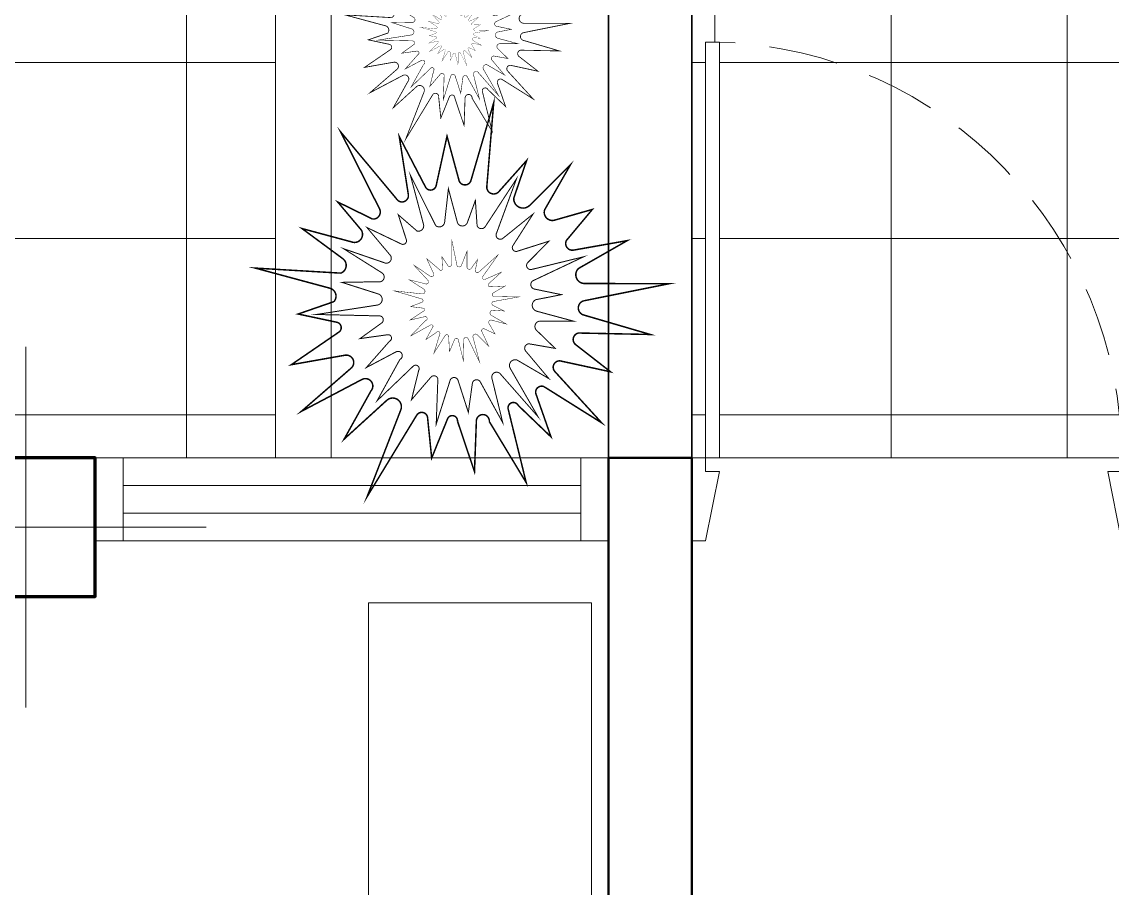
# Model space of a CAD drawing. Extents: x -454308 to 890911, y -14103 to 1343694.
# Drawn here: x 205983 to 206042, y 659121 to 659167.9 of the extents above; entities that cross this region are included whole.
import ezdxf

# ---------------------------------------------------------------- set-up
doc = ezdxf.new("R2010")
doc.units = 0
doc.header["$MEASUREMENT"] = 0
doc.linetypes.add('HIDDEN2', pattern=[0.1875, 0.125, -0.0625])
for name, color, linetype, lineweight in [('AR_Vegetacion', 105, 'Continuous', 5), ('columnas', 1, 'Continuous', 70), ('EJES', 8, 'Continuous', 5), ('Mobiliario', 7, 'Continuous', 9), ('paredes', 20, 'Continuous', 50), ('PUERTAS', 7, 'Continuous', 20), ('textura', 250, 'Continuous', 13), ('Vegetacion_', 105, 'Continuous', 5), ('VENTANAS', 7, 'Continuous', 20)]:
    doc.layers.add(name, color=color, linetype=linetype, lineweight=lineweight)
pattern_1 = [(180, (206172.911, 658641.817), (-1e-15, -9.525), []), (270, (206172.911, 658641.817), (9.525, -2e-15), [])]

# ---------------------------------------------------------------- blocks, each defined once
blk = doc.blocks.new('Plt-Pta-080-izq-x15')
at = {"layer": 'PUERTAS'}
for p, q in [((-0.775, 0.7496), (-0.775, 0)), ((-0.75, 0.7496), (-0.775, 0.7496)), ((-0.75, 0.7496), (-0.75, 0)), ((-0.775, 0), (-0.8, 0)), ((-0.775, 0), (-0.775, -0.025)), ((-0.75, 0), (-0.775, 0)), ((-0.025, 0), (-0.025, -0.025)), ((0, 0), (-0.025, 0)), ((-0.75, -0.025), (-0.775, -0.025)), ((-0.75, -0.025), (-0.775, -0.15)), ((-0.025, -0.025), (-0.05, -0.025)), ((-0.05, -0.025), (-0.025, -0.15)), ((-0.775, -0.15), (-0.8, -0.15)), ((0, -0.15), (-0.025, -0.15))]:
    blk.add_line(p, q, dxfattribs=at)
at = {"layer": 'PUERTAS', "linetype": 'HIDDEN2'}
blk.add_arc((-0.775, 0), 0.75, 0, 88.0898, dxfattribs=at)
blk = doc.blocks.new('AGAVE AMERICANO')
at = {"layer": 'Vegetacion_', "color": 5}
for points, const_width in [([(0.5491, 1.817), (0.1378, 1.2586), (0.1378, 1.2586), (0.1378, 1.2586, -0.743391), (0.0416, 1.2929), (0.0753, 1.6847), (-0.1571, 1.3194, -0.736791), (-0.2478, 1.3441), (-0.3097, 1.8219), (-0.4072, 1.3291, -0.835633), (-0.5153, 1.3309), (-0.7675, 2.0326), (-0.6806, 1.2996, -0.586339), (-0.7668, 1.237), (-0.9968, 1.4766), (-0.8925, 1.1901, -0.770051), (-1.0016, 1.1143), (-1.3622, 1.3683), (-1.1225, 1.006, -0.592372), (-1.1808, 0.8953), (-1.8537, 1.1872), (-1.3128, 0.8062, -0.557989), (-1.3201, 0.6865), (-1.6442, 0.6919), (-1.3566, 0.5114, -0.653393), (-1.369, 0.4271), (-1.8484, 0.3044), (-1.3888, 0.2231, -0.773349), (-1.3791, 0.1004), (-1.905, -0.1006), (-1.3238, -0.0218, -0.838083), (-1.2856, -0.141), (-1.6423, -0.4496), (-1.1849, -0.2625, -0.795591), (-1.1011, -0.3811), (-1.6267, -0.9798), (-0.9886, -0.4702, -0.76119), (-0.9097, -0.5274), (-0.9937, -0.8583), (-0.7513, -0.59, -0.852175), (-0.678, -0.6375), (-0.6897, -1.0937), (-0.5251, -0.6905, -1.02007), (-0.4233, -0.7344), (-0.3062, -1.3344), (-0.235, -0.6899, -0.883943), (-0.144, -0.6887), (0.0276, -1.039), (0.0328, -0.6508, -0.650401), (0.1186, -0.6141), (0.4765, -1.0751), (0.2506, -0.5251, -0.785939), (0.3367, -0.4625), (0.6977, -0.6906), (0.4972, -0.3698, -0.653937), (0.5552, -0.285), (1.1267, -0.5071), (0.648, -0.1544, -0.747964), (0.6893, -0.0407), (1.4272, -0.1539), (0.748, 0.0959, -0.677363), (0.7442, 0.2349), (1.2173, 0.3155), (0.7577, 0.3968, -0.634471), (0.7306, 0.4967), (1.0286, 0.6688), (0.6934, 0.6935, -0.600399), (0.6437, 0.806), (0.9831, 1.0918), (0.5367, 0.8855, -0.693073), (0.43, 0.9908), (0.644, 1.2555), (0.3289, 1.0865, -0.764911), (0.2504, 1.1695)], 0.0128), ([(0.8192, 0.3136), (0.3644, 0.3644), (0.3644, 0.3644), (0.3644, 0.3644, -0.743391), (0.3522, 0.4307), (0.5872, 0.5407), (0.3018, 0.553, -0.736791), (0.286, 0.613), (0.5387, 0.8061), (0.2248, 0.6992, -0.835633), (0.1901, 0.7615), (0.508, 1.1373), (0.1177, 0.8457, -0.586339), (0.0535, 0.8743), (0.1145, 1.0848), (-0.0148, 0.9307, -0.770051), (-0.0941, 0.968), (-0.068, 1.258), (-0.1959, 1.0014, -0.592372), (-0.2785, 0.9982), (-0.3337, 1.4792), (-0.3729, 1.0443, -0.557989), (-0.4438, 1.0089), (-0.5476, 1.196), (-0.5559, 0.9719, -0.653393), (-0.6082, 0.9513), (-0.8365, 1.1848), (-0.7313, 0.8953, -0.773349), (-0.7983, 0.8492), (-1.0867, 1.0835), (-0.8499, 0.7773, -0.838083), (-0.9054, 0.7161), (-1.1995, 0.8182), (-0.9416, 0.6184, -0.795591), (-0.9817, 0.5314), (-1.4974, 0.6342), (-0.9955, 0.4377, -0.76119), (-1.0021, 0.3738), (-1.2191, 0.3126), (-0.9857, 0.2625, -0.852175), (-0.9886, 0.205), (-1.2532, 0.0611), (-0.9685, 0.1001, -1.02007), (-0.96, 0.0274), (-1.2643, -0.2375), (-0.8724, -0.0655, -0.883943), (-0.8417, -0.1171), (-0.9853, -0.3308), (-0.7617, -0.2057, -0.650401), (-0.7124, -0.2426), (-0.8578, -0.5993), (-0.618, -0.2887, -0.785939), (-0.5538, -0.3173), (-0.565, -0.5989), (-0.4478, -0.3784, -0.653937), (-0.3802, -0.3836), (-0.3186, -0.7835), (-0.275, -0.3935, -0.747964), (-0.1963, -0.3796), (-0.0175, -0.8387), (-0.0989, -0.3681, -0.677363), (-0.0207, -0.32), (0.1815, -0.5638), (0.0763, -0.2743, -0.634471), (0.1245, -0.2259), (0.3212, -0.3394), (0.2247, -0.1397, -0.600399), (0.2726, -0.0741), (0.5479, -0.1738), (0.2827, 0.0133, -0.693073), (0.3077, 0.109), (0.5296, 0.0741), (0.329, 0.1983, -0.764911), (0.3506, 0.2706)], 0.00847), ([(0.1764, 0.1821), (-0.0173, 0.2579), (-0.0173, 0.2579), (-0.0173, 0.2579, -0.743391), (-0.0148, 0.2884), (0.1013, 0.3091), (-0.0226, 0.3481, -0.736791), (-0.0225, 0.3763), (0.1112, 0.4313), (-0.0392, 0.4213, -0.835633), (-0.0471, 0.4527), (0.1367, 0.5803), (-0.069, 0.4982, -0.586339), (-0.0938, 0.5183), (-0.0422, 0.6036), (-0.1171, 0.5511, -0.770051), (-0.1476, 0.5769), (-0.102, 0.7011), (-0.1884, 0.6035, -0.592372), (-0.225, 0.6118), (-0.1926, 0.8295), (-0.261, 0.6431, -0.557989), (-0.2963, 0.6359), (-0.3199, 0.7303), (-0.3499, 0.6329, -0.653393), (-0.3752, 0.63), (-0.448, 0.7594), (-0.4359, 0.6199, -0.773349), (-0.4707, 0.6075), (-0.5698, 0.7443), (-0.5018, 0.582, -0.838083), (-0.5334, 0.5617), (-0.6505, 0.6411), (-0.5608, 0.5231, -0.795591), (-0.5886, 0.4896), (-0.8029, 0.5954), (-0.6057, 0.4501, -0.76119), (-0.6162, 0.4228), (-0.7186, 0.4214), (-0.622, 0.372, -0.852175), (-0.6301, 0.3471), (-0.7632, 0.315), (-0.6336, 0.2986, -1.02007), (-0.6384, 0.2657), (-0.8032, 0.1852), (-0.6109, 0.2146, -0.883943), (-0.6035, 0.1884), (-0.6916, 0.1114), (-0.5788, 0.1401, -0.650401), (-0.5615, 0.118), (-0.6673, -0.0215), (-0.5254, 0.0867, -0.785939), (-0.5006, 0.0666), (-0.5387, -0.0557), (-0.4613, 0.0273, -0.653937), (-0.4322, 0.0171), (-0.4522, -0.1658), (-0.3872, 0.0003, -0.747964), (-0.351, -0.0028), (-0.3265, -0.2254), (-0.3068, -0.0092, -0.677363), (-0.2669, 0.0027), (-0.2068, -0.1282), (-0.2189, 0.0113, -0.634471), (-0.1921, 0.027), (-0.1191, -0.046), (-0.1379, 0.053, -0.600399), (-0.1092, 0.0762), (0, 0), (-0.0945, 0.1133, -0.693073), (-0.0722, 0.1524), (0.0211, 0.111), (-0.0523, 0.1891, -0.764911), (-0.0344, 0.2183)], 0.00385)]:
    blk.add_lwpolyline(points, format="xyb", close=True, dxfattribs=dict(at, const_width=const_width))

msp = doc.modelspace()

# ---------------------------------------------------------------- hatches: boundary and pattern name
at = {"layer": 'textura', "linetype": 'Continuous'}
h = msp.add_hatch(dxfattribs=at)
h.set_pattern_fill('NET', color=256, scale=3, angle=180, style=0)
h.set_pattern_definition(pattern_1)
h.paths.add_polyline_path([(206014.761, 659174.317), (205981.011, 659174.317), (205981.011, 659171.317), (206014.761, 659171.317)], flags=17)
h.paths.add_polyline_path([(205913.136, 659146.567), (205913.136, 659145.817), (205889.136, 659145.817), (205889.136, 659146.567)], flags=16)
h.paths.add_polyline_path([(205961.136, 659146.567), (205961.136, 659145.817), (205937.136, 659145.817), (205937.136, 659146.567)], flags=16)
h.paths.add_polyline_path([(205948.386, 659139.817), (205925.886, 659139.817), (205925.886, 659144.317), (205948.386, 659144.317)])
h.paths.add_polyline_path([(205979.511, 659136.817), (205870.761, 659136.817), (205870.761, 659139.817), (205979.511, 659139.817)])
h.paths.add_polyline_path([(205969.531, 659132.012), (205867.761, 659132.012), (205867.761, 659136.817), (205969.531, 659136.817)])
h.paths.add_polyline_path([(205924.386, 659139.817), (205901.886, 659139.817), (205901.886, 659144.317), (205924.386, 659144.317)])
h.paths.add_polyline_path([(205996.761, 659195.317), (206014.761, 659213.317), (206014.761, 659214.067), (206019.261, 659214.067), (206019.261, 659207.317), (206020.761, 659207.317), (206020.761, 659225.317), (206021.511, 659225.317), (206021.511, 659207.317), (206098.761, 659207.317), (206098.761, 659237.317), (206019.261, 659237.317), (206019.261, 659236.567), (206014.761, 659236.567), (206014.761, 659237.317), (205896.089, 659237.317), (205896.089, 659228.917), (205876.161, 659208.989), (205867.761, 659208.989), (205867.761, 659171.317), (205981.011, 659171.317), (205981.011, 659174.317), (205996.761, 659174.317)])
h.paths.add_polyline_path([(205996.761, 659144.317), (205996.761, 659171.317), (205867.761, 659171.317), (205867.761, 659144.317)])
h = msp.add_hatch(dxfattribs=at)
h.set_pattern_fill('NET', color=256, scale=3, angle=180, style=0)
h.set_pattern_definition(pattern_1)
h.paths.add_polyline_path([(206098.761, 659171.317), (206019.261, 659171.317), (206019.261, 659144.317), (206020.011, 659144.317), (206020.011, 659166.805), (206020.761, 659166.805, -0.404482), (206042.511, 659144.317), (206043.261, 659144.317), (206049.946, 659144.317), (206049.964, 659162.318), (206050.714, 659162.317), (206074.779, 659162.311), (206074.779, 659162.341), (206086.224, 659162.33), (206098.761, 659162.317)])
h.paths.add_polyline_path([(206020.761, 659166.805), (206020.761, 659144.317), (206042.511, 659144.317, 0.404482)], flags=17)

# ---------------------------------------------------------------- linework, layer by layer
at = {"layer": 'columnas'}
msp.add_lwpolyline([(205979.511, 659136.817), (205987.011, 659136.817), (205987.011, 659144.317), (205979.511, 659144.317), (205979.511, 659136.817)], dxfattribs=at)
at = {"layer": 'EJES'}
for points in [[(205983.261, 659130.817), (205983.261, 659150.317)], [(205973.511, 659140.567), (205993.011, 659140.567)]]:
    msp.add_lwpolyline(points, dxfattribs=at)
at = {"layer": 'Mobiliario', "linetype": 'Continuous'}
for points in [[(205996.761, 659195.317), (205996.761, 659144.317)], [(205999.761, 659194.075), (205999.761, 659144.317)]]:
    msp.add_lwpolyline(points, dxfattribs=at)
at = {"layer": 'Mobiliario'}
msp.add_lwpolyline([(206013.835, 659136.477), (206001.781, 659136.477), (206001.781, 659087.78), (206013.835, 659087.78)], close=True, dxfattribs=at)
at = {"layer": 'paredes', "lineweight": 35}
for p, q in [((206014.761, 659144.317), (206014.761, 659213.317)), ((206019.261, 659144.317), (206019.261, 659213.317))]:
    msp.add_line(p, q, dxfattribs=at)
at = {"layer": 'paredes'}
for p, q in [((206014.761, 659144.317), (206019.261, 659144.317)), ((206014.761, 659056.141), (206014.761, 659144.317)), ((206019.261, 659056.197), (206019.261, 659144.317))]:
    msp.add_line(p, q, dxfattribs=at)
at = {"layer": 'textura', "linetype": 'Continuous'}
msp.add_line((206043.261, 659144.317), (206019.261, 659144.317), dxfattribs=at)
at = {"layer": 'VENTANAS'}
for points in [[(206014.761, 659144.317), (205987.011, 659144.317)], [(205988.511, 659139.817), (205988.511, 659144.317)], [(206013.261, 659139.817), (206013.261, 659144.317)], [(205988.511, 659142.817), (206013.261, 659142.817)], [(205988.511, 659141.317), (206013.261, 659141.317)], [(206014.761, 659139.817), (205987.011, 659139.817)]]:
    msp.add_lwpolyline(points, dxfattribs=at)

# ---------------------------------------------------------------- block references
at = {"linetype": 'Continuous', "xscale": 29.99999999534339, "yscale": 29.99999999534339, "zscale": 29.99999999534339}
msp.add_blockref('Plt-Pta-080-izq-x15', (206043.261, 659144.317), dxfattribs=at)
at = {"layer": 'AR_Vegetacion'}
for p, xscale, yscale, zscale, rotation in [((206007.886, 659166.632), 3.43126012628254, 3.431260126282496, 3.431260126282478, 20.07342984378537), ((206009.236, 659151.553), 6.317665219281416, 6.31766521928148, 6.31766521928137, 20.07342983389111)]:
    msp.add_blockref('AGAVE AMERICANO', p, dxfattribs=dict(at, xscale=xscale, yscale=yscale, zscale=zscale, rotation=rotation))

doc.saveas('drawing.dxf')
